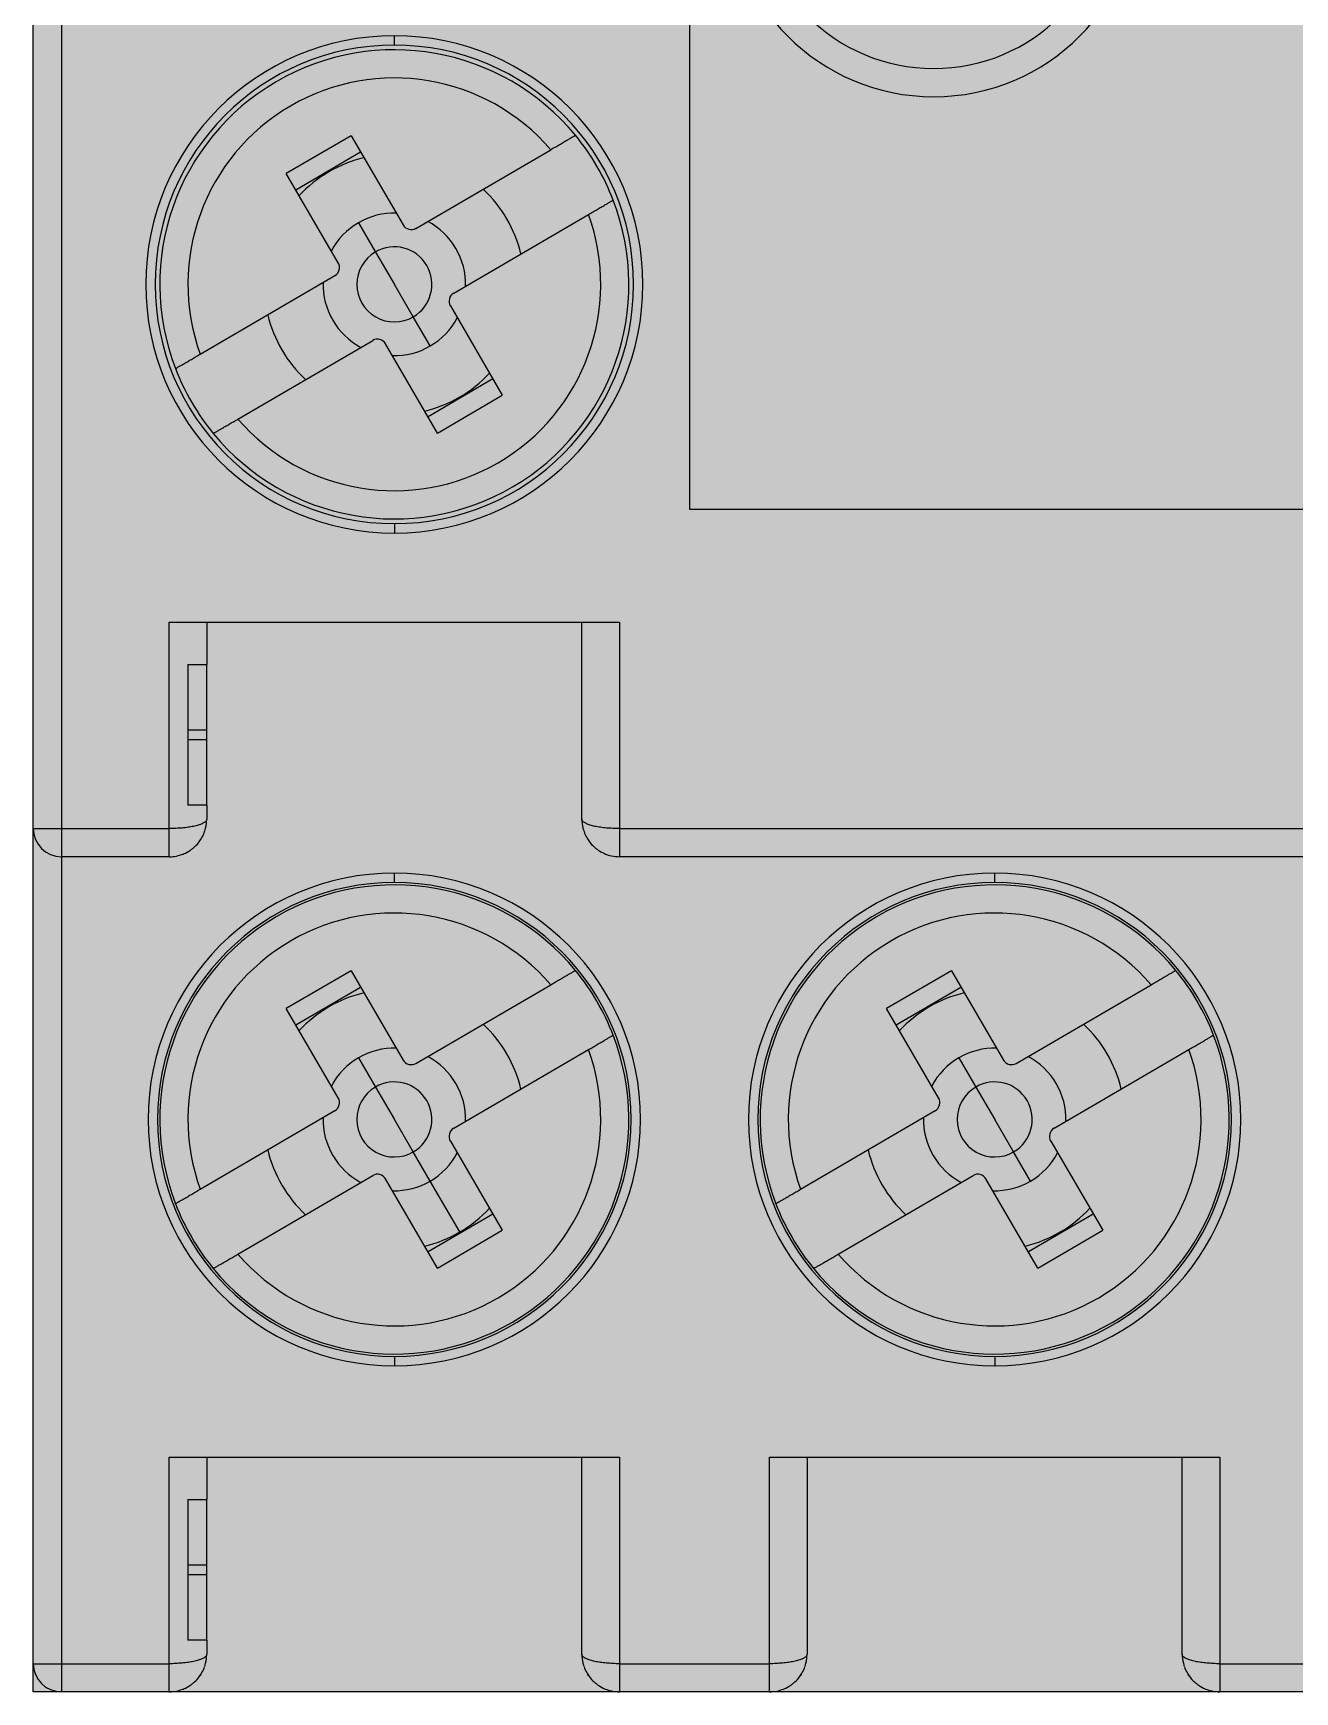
# Model space of a CAD drawing. Extents: x -20 to 2016, y -5898 to 916.
# Drawn here: x 982.65 to 996.1, y 38.16 to 55.84 of the extents above; entities that cross this region are included whole.
import ezdxf

# ---------------------------------------------------------------- set-up
doc = ezdxf.new("R2010")
doc.units = 0
doc.layers.add('MAIN-1', color=7, linetype='Continuous')
doc.layers.add('SYMS', color=7, linetype='Continuous')

msp = doc.modelspace()

# ---------------------------------------------------------------- hatches: boundary and pattern name
at = {"layer": 'SYMS', "true_color": 0x636466}
h = msp.add_hatch(color=251, dxfattribs=at)
h.dxf.hatch_style = 1
h.paths.add_polyline_path([(982.655, 38.159), (1009.555, 38.159), (1009.555, 117.159), (982.655, 117.159)])

# ---------------------------------------------------------------- linework, layer by layer
at = {"layer": 'MAIN-1'}
for p, q in [((982.955, 56.959), (982.955, 47.359)), ((989.655, 50.759), (989.655, 56.959)), ((986.505, 55.709), (986.505, 55.809)), ((986.044, 54.743), (985.353, 54.34)), ((986.044, 54.743), (986.598, 53.792)), ((988.208, 54.616), (988.22, 54.623)), ((988.22, 54.623), (988.232, 54.629)), ((988.232, 54.629), (988.243, 54.636)), ((988.243, 54.636), (988.254, 54.642)), ((988.254, 54.642), (988.265, 54.649)), ((988.265, 54.649), (988.276, 54.655)), ((988.276, 54.655), (988.287, 54.661)), ((988.287, 54.661), (988.297, 54.668)), ((988.297, 54.668), (988.307, 54.674)), ((988.307, 54.674), (988.317, 54.679)), ((988.317, 54.679), (988.327, 54.685)), ((988.327, 54.685), (988.337, 54.691)), ((988.337, 54.691), (988.346, 54.696)), ((988.346, 54.696), (988.354, 54.701)), ((988.354, 54.701), (988.363, 54.706)), ((988.363, 54.706), (988.371, 54.71)), ((988.371, 54.71), (988.378, 54.715)), ((988.378, 54.715), (988.385, 54.719)), ((988.385, 54.719), (988.392, 54.723)), ((988.392, 54.723), (988.398, 54.726)), ((988.398, 54.726), (988.404, 54.73)), ((988.404, 54.73), (988.409, 54.733)), ((988.409, 54.733), (988.414, 54.736)), ((988.414, 54.736), (988.418, 54.738)), ((988.418, 54.738), (988.422, 54.74)), ((988.422, 54.74), (988.425, 54.742)), ((988.425, 54.742), (988.428, 54.744)), ((988.428, 54.744), (988.431, 54.745)), ((988.431, 54.745), (988.432, 54.746)), ((988.432, 54.746), (988.434, 54.747)), ((988.434, 54.747), (988.434, 54.748)), ((988.434, 54.748), (988.435, 54.748)), ((985.454, 54.167), (986.145, 54.57)), ((986.735, 53.756), (988.172, 54.594)), ((988.172, 54.594), (988.184, 54.602)), ((988.184, 54.602), (988.196, 54.609)), ((988.196, 54.609), (988.208, 54.616)), ((985.907, 53.389), (985.353, 54.34)), ((988.587, 53.911), (988.599, 53.918)), ((988.599, 53.918), (988.611, 53.925)), ((988.611, 53.925), (988.623, 53.932)), ((988.623, 53.932), (988.635, 53.938)), ((988.635, 53.938), (988.646, 53.945)), ((988.646, 53.945), (988.657, 53.951)), ((988.657, 53.951), (988.668, 53.958)), ((988.668, 53.958), (988.679, 53.964)), ((988.679, 53.964), (988.69, 53.97)), ((988.69, 53.97), (988.7, 53.977)), ((988.7, 53.977), (988.71, 53.983)), ((988.71, 53.983), (988.72, 53.988)), ((988.72, 53.988), (988.73, 53.994)), ((988.73, 53.994), (988.74, 54)), ((988.74, 54), (988.749, 54.005)), ((988.749, 54.005), (988.757, 54.01)), ((988.757, 54.01), (988.766, 54.015)), ((988.766, 54.015), (988.774, 54.019)), ((988.774, 54.019), (988.781, 54.024)), ((988.781, 54.024), (988.788, 54.028)), ((988.788, 54.028), (988.795, 54.032)), ((988.795, 54.032), (988.801, 54.035)), ((988.801, 54.035), (988.807, 54.039)), ((988.807, 54.039), (988.812, 54.042)), ((988.812, 54.042), (988.817, 54.045)), ((988.817, 54.045), (988.821, 54.047)), ((988.821, 54.047), (988.825, 54.049)), ((988.825, 54.049), (988.828, 54.051)), ((988.828, 54.051), (988.831, 54.053)), ((988.831, 54.053), (988.834, 54.054)), ((988.834, 54.054), (988.835, 54.055)), ((988.835, 54.055), (988.837, 54.056)), ((988.837, 54.056), (988.838, 54.057)), ((988.838, 54.057), (988.838, 54.057)), ((986.122, 53.815), (986.303, 53.504)), ((987.138, 53.065), (988.575, 53.903)), ((988.575, 53.903), (988.587, 53.911)), ((986.303, 53.504), (986.505, 53.159)), ((984.434, 52.415), (985.871, 53.253)), ((986.706, 52.813), (986.505, 53.159)), ((987.102, 52.929), (987.656, 51.978)), ((986.887, 52.503), (986.706, 52.813)), ((984.837, 51.723), (986.274, 52.562)), ((986.965, 51.575), (986.411, 52.526)), ((984.279, 52.324), (984.289, 52.33)), ((984.289, 52.33), (984.299, 52.335)), ((984.299, 52.335), (984.309, 52.341)), ((984.309, 52.341), (984.319, 52.348)), ((984.319, 52.348), (984.33, 52.354)), ((984.33, 52.354), (984.341, 52.36)), ((984.341, 52.36), (984.352, 52.366)), ((984.352, 52.366), (984.363, 52.373)), ((984.363, 52.373), (984.375, 52.38)), ((984.375, 52.38), (984.386, 52.386)), ((984.386, 52.386), (984.398, 52.393)), ((984.398, 52.393), (984.41, 52.4)), ((984.41, 52.4), (984.422, 52.407)), ((984.422, 52.407), (984.434, 52.415)), ((984.171, 52.261), (984.172, 52.261)), ((984.172, 52.262), (984.174, 52.263)), ((984.172, 52.261), (984.172, 52.262)), ((984.174, 52.263), (984.176, 52.264)), ((984.176, 52.264), (984.178, 52.265)), ((984.178, 52.265), (984.181, 52.267)), ((984.181, 52.267), (984.184, 52.269)), ((984.184, 52.269), (984.188, 52.271)), ((984.188, 52.271), (984.192, 52.273)), ((984.192, 52.273), (984.197, 52.276)), ((984.197, 52.276), (984.202, 52.279)), ((984.202, 52.279), (984.208, 52.283)), ((984.208, 52.283), (984.214, 52.286)), ((984.214, 52.286), (984.221, 52.29)), ((984.221, 52.29), (984.228, 52.294)), ((984.228, 52.294), (984.236, 52.299)), ((984.236, 52.299), (984.243, 52.303)), ((984.243, 52.303), (984.252, 52.308)), ((984.252, 52.308), (984.261, 52.313)), ((984.261, 52.313), (984.27, 52.318)), ((984.27, 52.318), (984.279, 52.324)), ((987.555, 52.151), (986.864, 51.748)), ((986.965, 51.575), (987.656, 51.978)), ((984.655, 51.617), (984.664, 51.622)), ((984.664, 51.622), (984.673, 51.627)), ((984.673, 51.627), (984.682, 51.633)), ((984.682, 51.633), (984.692, 51.639)), ((984.692, 51.639), (984.702, 51.644)), ((984.702, 51.644), (984.712, 51.65)), ((984.712, 51.65), (984.723, 51.656)), ((984.723, 51.656), (984.733, 51.663)), ((984.733, 51.663), (984.744, 51.669)), ((984.744, 51.669), (984.755, 51.675)), ((984.755, 51.675), (984.766, 51.682)), ((984.766, 51.682), (984.778, 51.689)), ((984.778, 51.689), (984.789, 51.695)), ((984.789, 51.695), (984.801, 51.702)), ((984.801, 51.702), (984.813, 51.709)), ((984.813, 51.709), (984.825, 51.716)), ((984.825, 51.716), (984.837, 51.723)), ((984.574, 51.57), (984.575, 51.57)), ((984.575, 51.57), (984.576, 51.571)), ((984.576, 51.571), (984.577, 51.571)), ((984.577, 51.571), (984.579, 51.573)), ((984.579, 51.573), (984.581, 51.574)), ((984.581, 51.574), (984.584, 51.576)), ((984.584, 51.576), (984.587, 51.577)), ((984.587, 51.577), (984.591, 51.58)), ((984.591, 51.58), (984.595, 51.582)), ((984.595, 51.582), (984.6, 51.585)), ((984.6, 51.585), (984.605, 51.588)), ((984.605, 51.588), (984.611, 51.591)), ((984.611, 51.591), (984.617, 51.595)), ((984.617, 51.595), (984.624, 51.599)), ((984.624, 51.599), (984.631, 51.603)), ((984.631, 51.603), (984.639, 51.607)), ((984.639, 51.607), (984.647, 51.612)), ((984.647, 51.612), (984.655, 51.617)), ((1002.555, 50.759), (989.655, 50.759)), ((986.505, 50.609), (986.505, 50.509)), ((984.105, 47.359), (984.105, 49.559)), ((984.105, 49.559), (988.905, 49.559)), ((984.505, 49.559), (984.505, 49.109)), ((988.505, 47.459), (988.505, 49.559)), ((988.905, 49.559), (988.905, 47.359)), ((984.305, 49.109), (984.305, 47.609)), ((984.305, 49.109), (984.505, 49.109)), ((984.505, 48.409), (984.505, 49.109)), ((984.505, 48.409), (984.305, 48.409)), ((984.305, 48.309), (984.505, 48.309)), ((984.505, 48.309), (984.505, 48.409)), ((984.505, 47.609), (984.505, 48.309)), ((984.505, 47.609), (984.305, 47.609)), ((984.505, 47.609), (984.505, 47.459)), ((984.322, 47.375), (984.307, 47.373)), ((984.337, 47.378), (984.322, 47.375)), ((984.351, 47.38), (984.337, 47.378)), ((984.365, 47.383), (984.351, 47.38)), ((984.379, 47.386), (984.365, 47.383)), ((984.391, 47.389), (984.379, 47.386)), ((984.404, 47.392), (984.391, 47.389)), ((984.415, 47.396), (984.404, 47.392)), ((984.426, 47.399), (984.415, 47.396)), ((984.437, 47.403), (984.426, 47.399)), ((984.446, 47.407), (984.437, 47.403)), ((984.455, 47.411), (984.446, 47.407)), ((984.464, 47.415), (984.455, 47.411)), ((984.471, 47.419), (984.464, 47.415)), ((984.478, 47.423), (984.471, 47.419)), ((984.484, 47.427), (984.478, 47.423)), ((984.49, 47.432), (984.484, 47.427)), ((984.494, 47.436), (984.49, 47.432)), ((984.493, 47.364), (984.498, 47.388)), ((984.498, 47.44), (984.494, 47.436)), ((984.501, 47.445), (984.498, 47.44)), ((984.498, 47.388), (984.502, 47.413)), ((984.503, 47.449), (984.501, 47.445)), ((984.502, 47.413), (984.504, 47.438)), ((984.504, 47.454), (984.503, 47.449)), ((984.505, 47.459), (984.504, 47.454)), ((984.504, 47.438), (984.505, 47.459)), ((988.505, 47.454), (988.505, 47.459)), ((988.505, 47.459), (988.505, 47.438)), ((988.506, 47.449), (988.505, 47.454)), ((988.505, 47.438), (988.507, 47.413)), ((988.508, 47.445), (988.506, 47.449)), ((988.507, 47.413), (988.511, 47.388)), ((988.511, 47.44), (988.508, 47.445)), ((988.515, 47.436), (988.511, 47.44)), ((988.511, 47.388), (988.516, 47.364)), ((988.519, 47.432), (988.515, 47.436)), ((988.525, 47.427), (988.519, 47.432)), ((988.531, 47.423), (988.525, 47.427)), ((988.538, 47.419), (988.531, 47.423)), ((988.545, 47.415), (988.538, 47.419)), ((988.554, 47.411), (988.545, 47.415)), ((988.563, 47.407), (988.554, 47.411)), ((988.572, 47.403), (988.563, 47.407)), ((988.583, 47.399), (988.572, 47.403)), ((988.594, 47.396), (988.583, 47.399)), ((988.606, 47.392), (988.594, 47.396)), ((988.618, 47.389), (988.606, 47.392)), ((988.631, 47.386), (988.618, 47.389)), ((988.644, 47.383), (988.631, 47.386)), ((988.658, 47.38), (988.644, 47.383)), ((988.672, 47.378), (988.658, 47.38)), ((988.687, 47.375), (988.672, 47.378)), ((988.702, 47.373), (988.687, 47.375)), ((982.655, 47.359), (982.955, 47.359)), ((982.955, 47.359), (984.105, 47.359)), ((982.955, 47.359), (982.955, 47.059)), ((984.105, 47.059), (984.105, 47.359)), ((984.122, 47.359), (984.105, 47.359)), ((984.14, 47.359), (984.122, 47.359)), ((984.157, 47.36), (984.14, 47.359)), ((984.175, 47.361), (984.157, 47.36)), ((984.192, 47.362), (984.175, 47.361)), ((984.209, 47.363), (984.192, 47.362)), ((984.226, 47.364), (984.209, 47.363)), ((984.243, 47.365), (984.226, 47.364)), ((984.259, 47.367), (984.243, 47.365)), ((984.276, 47.368), (984.259, 47.367)), ((984.292, 47.37), (984.276, 47.368)), ((984.307, 47.373), (984.292, 47.37)), ((984.402, 47.191), (984.416, 47.208)), ((984.416, 47.208), (984.431, 47.228)), ((984.431, 47.228), (984.441, 47.243)), ((984.435, 47.234), (984.445, 47.249)), ((984.441, 47.243), (984.435, 47.234)), ((984.445, 47.249), (984.454, 47.264)), ((984.454, 47.264), (984.462, 47.279)), ((984.462, 47.279), (984.469, 47.295)), ((984.469, 47.295), (984.476, 47.311)), ((984.476, 47.311), (984.482, 47.327)), ((984.484, 47.333), (984.488, 47.344)), ((984.488, 47.344), (984.493, 47.364)), ((988.516, 47.364), (988.521, 47.344)), ((988.521, 47.344), (988.525, 47.333)), ((988.527, 47.327), (988.533, 47.311)), ((988.533, 47.311), (988.54, 47.295)), ((988.54, 47.295), (988.547, 47.279)), ((988.547, 47.279), (988.556, 47.264)), ((988.556, 47.264), (988.564, 47.249)), ((988.564, 47.249), (988.574, 47.234)), ((988.574, 47.234), (988.568, 47.243)), ((988.568, 47.243), (988.578, 47.228)), ((988.578, 47.228), (988.594, 47.208)), ((988.594, 47.208), (988.607, 47.191)), ((988.718, 47.37), (988.702, 47.373)), ((988.734, 47.368), (988.718, 47.37)), ((988.75, 47.367), (988.734, 47.368)), ((988.766, 47.365), (988.75, 47.367)), ((988.783, 47.364), (988.766, 47.365)), ((988.8, 47.363), (988.783, 47.364)), ((988.817, 47.362), (988.8, 47.363)), ((988.834, 47.361), (988.817, 47.362)), ((988.852, 47.36), (988.834, 47.361)), ((988.869, 47.359), (988.852, 47.36)), ((988.887, 47.359), (988.869, 47.359)), ((988.905, 47.359), (988.887, 47.359)), ((988.905, 47.359), (1003.305, 47.359)), ((988.905, 47.359), (988.905, 47.059)), ((982.955, 47.059), (982.955, 38.459)), ((984.105, 47.059), (982.955, 47.059)), ((984.105, 47.059), (984.124, 47.059)), ((984.124, 47.059), (984.143, 47.061)), ((984.143, 47.061), (984.162, 47.063)), ((984.162, 47.063), (984.181, 47.066)), ((984.181, 47.066), (984.2, 47.071)), ((984.2, 47.071), (984.219, 47.076)), ((984.219, 47.076), (984.237, 47.082)), ((984.237, 47.082), (984.255, 47.088)), ((984.255, 47.088), (984.266, 47.093)), ((984.266, 47.093), (984.278, 47.098)), ((984.278, 47.098), (984.296, 47.108)), ((984.296, 47.108), (984.315, 47.119)), ((984.315, 47.119), (984.324, 47.125)), ((984.324, 47.125), (984.331, 47.129)), ((984.331, 47.129), (984.339, 47.135)), ((984.339, 47.135), (984.346, 47.14)), ((984.346, 47.14), (984.354, 47.146)), ((984.354, 47.146), (984.361, 47.152)), ((984.361, 47.152), (984.368, 47.158)), ((984.368, 47.158), (984.375, 47.164)), ((984.375, 47.164), (984.389, 47.177)), ((984.389, 47.177), (984.402, 47.191)), ((988.607, 47.191), (988.62, 47.177)), ((988.62, 47.177), (988.634, 47.164)), ((988.634, 47.164), (988.641, 47.158)), ((988.641, 47.158), (988.648, 47.152)), ((988.648, 47.152), (988.656, 47.146)), ((988.656, 47.146), (988.663, 47.14)), ((988.663, 47.14), (988.67, 47.135)), ((988.67, 47.135), (988.678, 47.129)), ((988.678, 47.129), (988.685, 47.125)), ((988.685, 47.125), (988.694, 47.119)), ((988.694, 47.119), (988.713, 47.108)), ((988.713, 47.108), (988.731, 47.099)), ((988.731, 47.099), (988.744, 47.092)), ((988.744, 47.092), (988.757, 47.087)), ((988.757, 47.087), (988.777, 47.08)), ((988.777, 47.08), (988.798, 47.073)), ((988.798, 47.073), (988.819, 47.068)), ((988.819, 47.068), (988.84, 47.064)), ((988.84, 47.064), (988.861, 47.061)), ((988.861, 47.061), (988.883, 47.06)), ((988.883, 47.06), (988.905, 47.059)), ((1003.305, 47.059), (988.905, 47.059)), ((986.505, 46.784), (986.505, 46.884)), ((992.905, 46.784), (992.905, 46.884)), ((986.044, 45.843), (985.353, 45.44)), ((986.044, 45.843), (986.598, 44.892)), ((988.318, 45.78), (988.327, 45.785)), ((988.327, 45.785), (988.337, 45.791)), ((988.337, 45.791), (988.346, 45.796)), ((988.346, 45.796), (988.354, 45.801)), ((988.354, 45.801), (988.363, 45.806)), ((988.363, 45.806), (988.371, 45.81)), ((988.371, 45.81), (988.378, 45.815)), ((988.378, 45.815), (988.385, 45.819)), ((988.385, 45.819), (988.392, 45.823)), ((988.392, 45.823), (988.398, 45.826)), ((988.398, 45.826), (988.404, 45.83)), ((988.404, 45.83), (988.409, 45.833)), ((988.409, 45.833), (988.414, 45.836)), ((988.414, 45.836), (988.418, 45.838)), ((988.418, 45.838), (988.422, 45.84)), ((988.422, 45.84), (988.425, 45.842)), ((988.425, 45.842), (988.428, 45.844)), ((988.428, 45.844), (988.431, 45.845)), ((988.431, 45.845), (988.432, 45.846)), ((988.432, 45.846), (988.434, 45.847)), ((988.434, 45.847), (988.434, 45.848)), ((988.434, 45.848), (988.435, 45.848)), ((992.444, 45.843), (991.753, 45.44)), ((992.444, 45.843), (992.998, 44.892)), ((994.717, 45.779), (994.727, 45.785)), ((994.727, 45.785), (994.737, 45.791)), ((994.737, 45.791), (994.746, 45.796)), ((994.746, 45.796), (994.754, 45.801)), ((994.754, 45.801), (994.763, 45.806)), ((994.763, 45.806), (994.771, 45.81)), ((994.771, 45.81), (994.778, 45.815)), ((994.778, 45.815), (994.785, 45.819)), ((994.785, 45.819), (994.792, 45.823)), ((994.792, 45.823), (994.798, 45.826)), ((994.798, 45.826), (994.804, 45.83)), ((994.804, 45.83), (994.809, 45.833)), ((994.809, 45.833), (994.814, 45.836)), ((994.814, 45.836), (994.818, 45.838)), ((994.818, 45.838), (994.822, 45.84)), ((994.822, 45.84), (994.825, 45.842)), ((994.825, 45.842), (994.828, 45.844)), ((994.828, 45.844), (994.831, 45.845)), ((994.831, 45.845), (994.832, 45.846)), ((994.832, 45.846), (994.834, 45.847)), ((994.834, 45.847), (994.834, 45.848)), ((994.834, 45.848), (994.835, 45.848)), ((985.454, 45.267), (986.145, 45.67)), ((986.735, 44.856), (988.172, 45.694)), ((988.172, 45.694), (988.184, 45.701)), ((988.184, 45.701), (988.196, 45.708)), ((988.196, 45.708), (988.207, 45.715)), ((988.207, 45.715), (988.219, 45.722)), ((988.219, 45.722), (988.231, 45.729)), ((988.231, 45.729), (988.242, 45.736)), ((988.242, 45.736), (988.254, 45.742)), ((988.254, 45.742), (988.265, 45.749)), ((988.265, 45.749), (988.276, 45.755)), ((988.276, 45.755), (988.287, 45.762)), ((988.287, 45.762), (988.297, 45.768)), ((988.297, 45.768), (988.308, 45.774)), ((988.308, 45.774), (988.318, 45.78)), ((991.854, 45.267), (992.545, 45.67)), ((993.135, 44.856), (994.572, 45.694)), ((994.572, 45.694), (994.584, 45.702)), ((994.584, 45.702), (994.596, 45.709)), ((994.596, 45.709), (994.608, 45.716)), ((994.608, 45.716), (994.62, 45.723)), ((994.62, 45.723), (994.632, 45.729)), ((994.632, 45.729), (994.643, 45.736)), ((994.643, 45.736), (994.654, 45.742)), ((994.654, 45.742), (994.665, 45.749)), ((994.665, 45.749), (994.676, 45.755)), ((994.676, 45.755), (994.687, 45.761)), ((994.687, 45.761), (994.697, 45.768)), ((994.697, 45.768), (994.707, 45.774)), ((994.707, 45.774), (994.717, 45.779)), ((985.907, 44.489), (985.353, 45.44)), ((992.307, 44.489), (991.753, 45.44)), ((988.7, 45.077), (988.711, 45.083)), ((988.711, 45.083), (988.721, 45.088)), ((988.721, 45.088), (988.73, 45.094)), ((988.73, 45.094), (988.74, 45.1)), ((988.74, 45.1), (988.749, 45.105)), ((988.749, 45.105), (988.757, 45.11)), ((988.757, 45.11), (988.766, 45.115)), ((988.766, 45.115), (988.774, 45.119)), ((988.774, 45.119), (988.781, 45.124)), ((988.781, 45.124), (988.788, 45.128)), ((988.788, 45.128), (988.795, 45.132)), ((988.795, 45.132), (988.801, 45.135)), ((988.801, 45.135), (988.807, 45.139)), ((988.807, 45.139), (988.812, 45.142)), ((988.812, 45.142), (988.817, 45.145)), ((988.817, 45.145), (988.821, 45.147)), ((988.821, 45.147), (988.825, 45.149)), ((988.825, 45.149), (988.828, 45.151)), ((988.828, 45.151), (988.831, 45.153)), ((988.831, 45.153), (988.834, 45.154)), ((988.834, 45.154), (988.835, 45.155)), ((988.835, 45.155), (988.837, 45.156)), ((988.837, 45.156), (988.838, 45.157)), ((988.838, 45.157), (988.838, 45.157)), ((995.1, 45.077), (995.11, 45.082)), ((995.11, 45.082), (995.12, 45.088)), ((995.12, 45.088), (995.13, 45.094)), ((995.13, 45.094), (995.14, 45.1)), ((995.14, 45.1), (995.149, 45.105)), ((995.149, 45.105), (995.157, 45.11)), ((995.157, 45.11), (995.166, 45.115)), ((995.166, 45.115), (995.174, 45.119)), ((995.174, 45.119), (995.181, 45.124)), ((995.181, 45.124), (995.188, 45.128)), ((995.188, 45.128), (995.195, 45.132)), ((995.195, 45.132), (995.201, 45.135)), ((995.201, 45.135), (995.207, 45.139)), ((995.207, 45.139), (995.212, 45.142)), ((995.212, 45.142), (995.217, 45.145)), ((995.217, 45.145), (995.221, 45.147)), ((995.221, 45.147), (995.225, 45.149)), ((995.225, 45.149), (995.228, 45.151)), ((995.228, 45.151), (995.231, 45.153)), ((995.231, 45.153), (995.234, 45.154)), ((995.234, 45.154), (995.235, 45.155)), ((995.235, 45.155), (995.237, 45.156)), ((995.237, 45.156), (995.238, 45.157)), ((995.238, 45.157), (995.238, 45.157)), ((986.122, 44.915), (986.303, 44.604)), ((987.138, 44.165), (988.575, 45.003)), ((988.575, 45.003), (988.587, 45.01)), ((988.587, 45.01), (988.599, 45.017)), ((988.599, 45.017), (988.611, 45.024)), ((988.611, 45.024), (988.622, 45.031)), ((988.622, 45.031), (988.634, 45.038)), ((988.634, 45.038), (988.645, 45.045)), ((988.645, 45.045), (988.657, 45.051)), ((988.657, 45.051), (988.668, 45.058)), ((988.668, 45.058), (988.679, 45.064)), ((988.679, 45.064), (988.69, 45.071)), ((988.69, 45.071), (988.7, 45.077)), ((992.522, 44.915), (992.703, 44.604)), ((993.538, 44.165), (994.975, 45.003)), ((994.975, 45.003), (994.987, 45.011)), ((994.987, 45.011), (994.999, 45.018)), ((994.999, 45.018), (995.011, 45.025)), ((995.011, 45.025), (995.023, 45.032)), ((995.023, 45.032), (995.035, 45.038)), ((995.035, 45.038), (995.046, 45.045)), ((995.046, 45.045), (995.057, 45.051)), ((995.057, 45.051), (995.068, 45.058)), ((995.068, 45.058), (995.079, 45.064)), ((995.079, 45.064), (995.09, 45.07)), ((995.09, 45.07), (995.1, 45.077)), ((986.303, 44.604), (986.505, 44.259)), ((992.703, 44.604), (992.905, 44.259)), ((984.434, 43.515), (985.871, 44.353)), ((986.706, 43.913), (986.505, 44.259)), ((990.834, 43.515), (992.271, 44.353)), ((993.106, 43.913), (992.905, 44.259)), ((987.102, 44.029), (987.656, 43.078)), ((993.502, 44.029), (994.056, 43.078)), ((986.887, 43.603), (986.706, 43.913)), ((993.287, 43.603), (993.106, 43.913)), ((984.375, 43.48), (984.387, 43.487)), ((984.387, 43.487), (984.399, 43.494)), ((984.399, 43.494), (984.411, 43.501)), ((984.411, 43.501), (984.422, 43.508)), ((984.422, 43.508), (984.434, 43.515)), ((984.837, 42.823), (986.274, 43.662)), ((986.965, 42.675), (986.411, 43.626)), ((987.204, 43.06), (986.887, 43.603)), ((990.775, 43.48), (990.786, 43.486)), ((990.786, 43.486), (990.798, 43.493)), ((990.798, 43.493), (990.81, 43.5)), ((990.81, 43.5), (990.822, 43.507)), ((990.822, 43.507), (990.834, 43.515)), ((991.237, 42.823), (992.674, 43.662)), ((993.365, 42.675), (992.811, 43.626)), ((984.171, 43.361), (984.172, 43.361)), ((984.172, 43.362), (984.174, 43.363)), ((984.172, 43.361), (984.172, 43.362)), ((984.174, 43.363), (984.176, 43.364)), ((984.176, 43.364), (984.178, 43.365)), ((984.178, 43.365), (984.181, 43.367)), ((984.181, 43.367), (984.184, 43.369)), ((984.184, 43.369), (984.188, 43.371)), ((984.188, 43.371), (984.192, 43.373)), ((984.192, 43.373), (984.197, 43.376)), ((984.197, 43.376), (984.202, 43.379)), ((984.202, 43.379), (984.208, 43.383)), ((984.208, 43.383), (984.214, 43.386)), ((984.214, 43.386), (984.221, 43.39)), ((984.221, 43.39), (984.228, 43.394)), ((984.228, 43.394), (984.236, 43.399)), ((984.236, 43.399), (984.243, 43.403)), ((984.243, 43.403), (984.252, 43.408)), ((984.252, 43.408), (984.26, 43.413)), ((984.26, 43.413), (984.269, 43.418)), ((984.269, 43.418), (984.279, 43.424)), ((984.279, 43.424), (984.289, 43.429)), ((984.289, 43.429), (984.299, 43.435)), ((984.299, 43.435), (984.309, 43.441)), ((984.309, 43.441), (984.319, 43.447)), ((984.319, 43.447), (984.33, 43.454)), ((984.33, 43.454), (984.341, 43.46)), ((984.341, 43.46), (984.352, 43.467)), ((984.352, 43.467), (984.364, 43.473)), ((984.364, 43.473), (984.375, 43.48)), ((990.571, 43.361), (990.572, 43.361)), ((990.572, 43.362), (990.574, 43.363)), ((990.572, 43.361), (990.572, 43.362)), ((990.574, 43.363), (990.576, 43.364)), ((990.576, 43.364), (990.578, 43.365)), ((990.578, 43.365), (990.581, 43.367)), ((990.581, 43.367), (990.584, 43.369)), ((990.584, 43.369), (990.588, 43.371)), ((990.588, 43.371), (990.592, 43.373)), ((990.592, 43.373), (990.597, 43.376)), ((990.597, 43.376), (990.602, 43.379)), ((990.602, 43.379), (990.608, 43.383)), ((990.608, 43.383), (990.614, 43.386)), ((990.614, 43.386), (990.621, 43.39)), ((990.621, 43.39), (990.628, 43.394)), ((990.628, 43.394), (990.636, 43.399)), ((990.636, 43.399), (990.643, 43.403)), ((990.643, 43.403), (990.652, 43.408)), ((990.652, 43.408), (990.661, 43.413)), ((990.661, 43.413), (990.67, 43.418)), ((990.67, 43.418), (990.679, 43.424)), ((990.679, 43.424), (990.689, 43.43)), ((990.689, 43.43), (990.699, 43.435)), ((990.699, 43.435), (990.709, 43.441)), ((990.709, 43.441), (990.719, 43.448)), ((990.719, 43.448), (990.73, 43.454)), ((990.73, 43.454), (990.741, 43.46)), ((990.741, 43.46), (990.752, 43.466)), ((990.752, 43.466), (990.763, 43.473)), ((990.763, 43.473), (990.775, 43.48)), ((987.555, 43.251), (986.864, 42.848)), ((993.955, 43.251), (993.264, 42.848)), ((986.965, 42.675), (987.656, 43.078)), ((993.365, 42.675), (994.056, 43.078)), ((984.755, 42.776), (984.767, 42.782)), ((984.767, 42.782), (984.778, 42.789)), ((984.778, 42.789), (984.79, 42.796)), ((984.79, 42.796), (984.802, 42.803)), ((984.802, 42.803), (984.814, 42.81)), ((984.814, 42.81), (984.825, 42.817)), ((984.825, 42.817), (984.837, 42.823)), ((991.155, 42.775), (991.166, 42.782)), ((991.166, 42.782), (991.178, 42.789)), ((991.178, 42.789), (991.189, 42.795)), ((991.189, 42.795), (991.201, 42.802)), ((991.201, 42.802), (991.213, 42.809)), ((991.213, 42.809), (991.225, 42.816)), ((991.225, 42.816), (991.237, 42.823)), ((984.574, 42.67), (984.575, 42.67)), ((984.575, 42.67), (984.575, 42.671)), ((984.575, 42.671), (984.577, 42.671)), ((984.577, 42.671), (984.579, 42.673)), ((984.579, 42.673), (984.581, 42.674)), ((984.581, 42.674), (984.584, 42.676)), ((984.584, 42.676), (984.587, 42.677)), ((984.587, 42.677), (984.591, 42.68)), ((984.591, 42.68), (984.595, 42.682)), ((984.595, 42.682), (984.6, 42.685)), ((984.6, 42.685), (984.605, 42.688)), ((984.605, 42.688), (984.611, 42.692)), ((984.611, 42.692), (984.617, 42.695)), ((984.617, 42.695), (984.624, 42.699)), ((984.624, 42.699), (984.631, 42.703)), ((984.631, 42.703), (984.639, 42.708)), ((984.639, 42.708), (984.647, 42.712)), ((984.647, 42.712), (984.655, 42.717)), ((984.655, 42.717), (984.663, 42.722)), ((984.663, 42.722), (984.673, 42.727)), ((984.673, 42.727), (984.682, 42.733)), ((984.682, 42.733), (984.692, 42.738)), ((984.692, 42.738), (984.702, 42.744)), ((984.702, 42.744), (984.712, 42.75)), ((984.712, 42.75), (984.722, 42.756)), ((984.722, 42.756), (984.733, 42.763)), ((984.733, 42.763), (984.744, 42.769)), ((984.744, 42.769), (984.755, 42.776)), ((990.974, 42.67), (990.975, 42.67)), ((990.975, 42.67), (990.976, 42.671)), ((990.976, 42.671), (990.977, 42.671)), ((990.977, 42.671), (990.979, 42.673)), ((990.979, 42.673), (990.981, 42.674)), ((990.981, 42.674), (990.984, 42.676)), ((990.984, 42.676), (990.987, 42.677)), ((990.987, 42.677), (990.991, 42.68)), ((990.991, 42.68), (990.995, 42.682)), ((990.995, 42.682), (991, 42.685)), ((991, 42.685), (991.005, 42.688)), ((991.005, 42.688), (991.011, 42.691)), ((991.011, 42.691), (991.017, 42.695)), ((991.017, 42.695), (991.024, 42.699)), ((991.024, 42.699), (991.031, 42.703)), ((991.031, 42.703), (991.039, 42.707)), ((991.039, 42.707), (991.047, 42.712)), ((991.047, 42.712), (991.055, 42.717)), ((991.055, 42.717), (991.064, 42.722)), ((991.064, 42.722), (991.073, 42.727)), ((991.073, 42.727), (991.082, 42.733)), ((991.082, 42.733), (991.092, 42.739)), ((991.092, 42.739), (991.102, 42.744)), ((991.102, 42.744), (991.112, 42.75)), ((991.112, 42.75), (991.123, 42.756)), ((991.123, 42.756), (991.133, 42.763)), ((991.133, 42.763), (991.144, 42.769)), ((991.144, 42.769), (991.155, 42.775)), ((986.505, 41.734), (986.505, 41.634)), ((992.905, 41.734), (992.905, 41.634)), ((984.105, 38.459), (984.105, 40.659)), ((984.105, 40.659), (988.905, 40.659)), ((984.505, 40.659), (984.505, 40.209)), ((988.505, 38.559), (988.505, 40.659)), ((988.905, 40.659), (988.905, 38.459)), ((990.505, 38.459), (990.505, 40.659)), ((990.505, 40.659), (995.305, 40.659)), ((990.905, 40.659), (990.905, 38.559)), ((994.905, 38.559), (994.905, 40.659)), ((995.305, 40.659), (995.305, 38.459)), ((984.305, 40.209), (984.305, 38.709)), ((984.305, 40.209), (984.505, 40.209)), ((984.505, 39.509), (984.505, 40.209)), ((984.505, 39.509), (984.305, 39.509)), ((984.505, 39.409), (984.505, 39.509)), ((984.305, 39.409), (984.505, 39.409)), ((984.505, 38.709), (984.505, 39.409)), ((984.505, 38.709), (984.305, 38.709)), ((984.498, 38.54), (984.494, 38.536)), ((984.501, 38.545), (984.498, 38.54)), ((984.503, 38.549), (984.501, 38.545)), ((984.502, 38.513), (984.504, 38.538)), ((984.504, 38.554), (984.503, 38.549)), ((984.505, 38.559), (984.504, 38.554)), ((984.504, 38.538), (984.505, 38.559)), ((984.505, 38.709), (984.505, 38.559)), ((988.505, 38.554), (988.505, 38.559)), ((988.505, 38.559), (988.505, 38.538)), ((988.506, 38.549), (988.505, 38.554)), ((988.505, 38.538), (988.507, 38.513)), ((988.508, 38.545), (988.506, 38.549)), ((988.511, 38.54), (988.508, 38.545)), ((988.515, 38.536), (988.511, 38.54)), ((990.898, 38.54), (990.894, 38.536)), ((990.901, 38.545), (990.898, 38.54)), ((990.903, 38.549), (990.901, 38.545)), ((990.902, 38.513), (990.904, 38.538)), ((990.904, 38.554), (990.903, 38.549)), ((990.905, 38.559), (990.904, 38.554)), ((990.904, 38.538), (990.905, 38.559)), ((994.905, 38.554), (994.905, 38.559)), ((994.905, 38.559), (994.905, 38.538)), ((994.906, 38.549), (994.905, 38.554)), ((994.905, 38.538), (994.907, 38.513)), ((994.908, 38.545), (994.906, 38.549)), ((994.911, 38.54), (994.908, 38.545)), ((994.915, 38.536), (994.911, 38.54)), ((982.655, 38.459), (982.955, 38.459)), ((982.955, 38.459), (984.105, 38.459)), ((982.955, 38.459), (982.955, 38.159)), ((984.105, 38.159), (984.105, 38.459)), ((984.122, 38.459), (984.105, 38.459)), ((984.14, 38.459), (984.122, 38.459)), ((984.157, 38.46), (984.14, 38.459)), ((984.175, 38.461), (984.157, 38.46)), ((984.192, 38.462), (984.175, 38.461)), ((984.209, 38.463), (984.192, 38.462)), ((984.226, 38.464), (984.209, 38.463)), ((984.243, 38.465), (984.226, 38.464)), ((984.259, 38.467), (984.243, 38.465)), ((984.276, 38.468), (984.259, 38.467)), ((984.292, 38.47), (984.276, 38.468)), ((984.307, 38.473), (984.292, 38.47)), ((984.322, 38.475), (984.307, 38.473)), ((984.337, 38.478), (984.322, 38.475)), ((984.351, 38.48), (984.337, 38.478)), ((984.365, 38.483), (984.351, 38.48)), ((984.379, 38.486), (984.365, 38.483)), ((984.391, 38.489), (984.379, 38.486)), ((984.404, 38.492), (984.391, 38.489)), ((984.415, 38.496), (984.404, 38.492)), ((984.426, 38.499), (984.415, 38.496)), ((984.437, 38.503), (984.426, 38.499)), ((984.446, 38.507), (984.437, 38.503)), ((984.445, 38.349), (984.454, 38.364)), ((984.455, 38.511), (984.446, 38.507)), ((984.454, 38.364), (984.462, 38.379)), ((984.464, 38.515), (984.455, 38.511)), ((984.462, 38.379), (984.469, 38.395)), ((984.471, 38.519), (984.464, 38.515)), ((984.469, 38.395), (984.476, 38.411)), ((984.478, 38.523), (984.471, 38.519)), ((984.476, 38.411), (984.482, 38.427)), ((984.484, 38.527), (984.478, 38.523)), ((984.49, 38.532), (984.484, 38.527)), ((984.484, 38.433), (984.488, 38.444)), ((984.488, 38.444), (984.493, 38.464)), ((984.494, 38.536), (984.49, 38.532)), ((984.493, 38.464), (984.498, 38.488)), ((984.498, 38.488), (984.502, 38.513)), ((988.507, 38.513), (988.511, 38.488)), ((988.511, 38.488), (988.516, 38.464)), ((988.519, 38.532), (988.515, 38.536)), ((988.516, 38.464), (988.521, 38.444)), ((988.525, 38.527), (988.519, 38.532)), ((988.521, 38.444), (988.525, 38.433)), ((988.531, 38.523), (988.525, 38.527)), ((988.527, 38.427), (988.533, 38.411)), ((988.538, 38.519), (988.531, 38.523)), ((988.533, 38.411), (988.54, 38.395)), ((988.545, 38.515), (988.538, 38.519)), ((988.54, 38.395), (988.547, 38.379)), ((988.554, 38.511), (988.545, 38.515)), ((988.547, 38.379), (988.556, 38.364)), ((988.563, 38.507), (988.554, 38.511)), ((988.556, 38.364), (988.564, 38.349)), ((988.572, 38.503), (988.563, 38.507)), ((988.583, 38.499), (988.572, 38.503)), ((988.594, 38.496), (988.583, 38.499)), ((988.606, 38.492), (988.594, 38.496)), ((988.618, 38.489), (988.606, 38.492)), ((988.631, 38.486), (988.618, 38.489)), ((988.644, 38.483), (988.631, 38.486)), ((988.658, 38.48), (988.644, 38.483)), ((988.672, 38.478), (988.658, 38.48)), ((988.687, 38.475), (988.672, 38.478)), ((988.702, 38.473), (988.687, 38.475)), ((988.718, 38.47), (988.702, 38.473)), ((988.734, 38.468), (988.718, 38.47)), ((988.75, 38.467), (988.734, 38.468)), ((988.766, 38.465), (988.75, 38.467)), ((988.783, 38.464), (988.766, 38.465)), ((988.8, 38.463), (988.783, 38.464)), ((988.817, 38.462), (988.8, 38.463)), ((988.834, 38.461), (988.817, 38.462)), ((988.852, 38.46), (988.834, 38.461)), ((988.869, 38.459), (988.852, 38.46)), ((988.887, 38.459), (988.869, 38.459)), ((988.905, 38.459), (988.887, 38.459)), ((988.905, 38.459), (990.505, 38.459)), ((988.905, 38.459), (988.905, 38.159)), ((990.505, 38.159), (990.505, 38.459)), ((990.522, 38.459), (990.505, 38.459)), ((990.54, 38.459), (990.522, 38.459)), ((990.557, 38.46), (990.54, 38.459)), ((990.575, 38.461), (990.557, 38.46)), ((990.592, 38.462), (990.575, 38.461)), ((990.609, 38.463), (990.592, 38.462)), ((990.626, 38.464), (990.609, 38.463)), ((990.643, 38.465), (990.626, 38.464)), ((990.659, 38.467), (990.643, 38.465)), ((990.676, 38.468), (990.659, 38.467)), ((990.692, 38.47), (990.676, 38.468)), ((990.707, 38.473), (990.692, 38.47)), ((990.722, 38.475), (990.707, 38.473)), ((990.737, 38.478), (990.722, 38.475)), ((990.751, 38.48), (990.737, 38.478)), ((990.765, 38.483), (990.751, 38.48)), ((990.779, 38.486), (990.765, 38.483)), ((990.791, 38.489), (990.779, 38.486)), ((990.804, 38.492), (990.791, 38.489)), ((990.815, 38.496), (990.804, 38.492)), ((990.826, 38.499), (990.815, 38.496)), ((990.837, 38.503), (990.826, 38.499)), ((990.846, 38.507), (990.837, 38.503)), ((990.845, 38.349), (990.854, 38.364)), ((990.855, 38.511), (990.846, 38.507)), ((990.854, 38.364), (990.862, 38.379)), ((990.864, 38.515), (990.855, 38.511)), ((990.862, 38.379), (990.869, 38.395)), ((990.871, 38.519), (990.864, 38.515)), ((990.869, 38.395), (990.876, 38.411)), ((990.878, 38.523), (990.871, 38.519)), ((990.876, 38.411), (990.882, 38.427)), ((990.884, 38.527), (990.878, 38.523)), ((990.89, 38.532), (990.884, 38.527)), ((990.884, 38.433), (990.888, 38.444)), ((990.888, 38.444), (990.893, 38.464)), ((990.894, 38.536), (990.89, 38.532)), ((990.893, 38.464), (990.898, 38.488)), ((990.898, 38.488), (990.902, 38.513)), ((994.907, 38.513), (994.911, 38.488)), ((994.911, 38.488), (994.916, 38.464)), ((994.919, 38.532), (994.915, 38.536)), ((994.916, 38.464), (994.921, 38.444)), ((994.925, 38.527), (994.919, 38.532)), ((994.921, 38.444), (994.925, 38.433)), ((994.931, 38.523), (994.925, 38.527)), ((994.927, 38.427), (994.933, 38.411)), ((994.938, 38.519), (994.931, 38.523)), ((994.933, 38.411), (994.94, 38.395)), ((994.945, 38.515), (994.938, 38.519)), ((994.94, 38.395), (994.947, 38.379)), ((994.954, 38.511), (994.945, 38.515)), ((994.947, 38.379), (994.956, 38.364)), ((994.963, 38.507), (994.954, 38.511)), ((994.956, 38.364), (994.964, 38.349)), ((994.972, 38.503), (994.963, 38.507)), ((994.983, 38.499), (994.972, 38.503)), ((994.994, 38.496), (994.983, 38.499)), ((995.006, 38.492), (994.994, 38.496)), ((995.018, 38.489), (995.006, 38.492)), ((995.031, 38.486), (995.018, 38.489)), ((995.044, 38.483), (995.031, 38.486)), ((995.058, 38.48), (995.044, 38.483)), ((995.072, 38.478), (995.058, 38.48)), ((995.087, 38.475), (995.072, 38.478)), ((995.102, 38.473), (995.087, 38.475)), ((995.118, 38.47), (995.102, 38.473)), ((995.134, 38.468), (995.118, 38.47)), ((995.15, 38.467), (995.134, 38.468)), ((995.166, 38.465), (995.15, 38.467)), ((995.183, 38.464), (995.166, 38.465)), ((995.2, 38.463), (995.183, 38.464)), ((995.217, 38.462), (995.2, 38.463)), ((995.234, 38.461), (995.217, 38.462)), ((995.252, 38.46), (995.234, 38.461)), ((995.269, 38.459), (995.252, 38.46)), ((995.287, 38.459), (995.269, 38.459)), ((995.305, 38.459), (995.287, 38.459)), ((995.305, 38.459), (996.905, 38.459)), ((995.305, 38.459), (995.305, 38.159)), ((984.237, 38.182), (984.255, 38.188)), ((984.255, 38.188), (984.266, 38.193)), ((984.266, 38.193), (984.278, 38.198)), ((984.278, 38.198), (984.296, 38.208)), ((984.296, 38.208), (984.315, 38.219)), ((984.315, 38.219), (984.324, 38.225)), ((984.324, 38.225), (984.331, 38.229)), ((984.331, 38.229), (984.339, 38.235)), ((984.339, 38.235), (984.346, 38.24)), ((984.346, 38.24), (984.354, 38.246)), ((984.354, 38.246), (984.361, 38.252)), ((984.361, 38.252), (984.368, 38.258)), ((984.368, 38.258), (984.375, 38.264)), ((984.375, 38.264), (984.389, 38.277)), ((984.389, 38.277), (984.402, 38.291)), ((984.402, 38.291), (984.416, 38.308)), ((984.416, 38.308), (984.431, 38.328)), ((984.431, 38.328), (984.441, 38.343)), ((984.435, 38.334), (984.445, 38.349)), ((984.441, 38.343), (984.435, 38.334)), ((988.564, 38.349), (988.574, 38.334)), ((988.574, 38.334), (988.568, 38.343)), ((988.568, 38.343), (988.578, 38.328)), ((988.578, 38.328), (988.594, 38.308)), ((988.594, 38.308), (988.607, 38.291)), ((988.607, 38.291), (988.62, 38.277)), ((988.62, 38.277), (988.634, 38.264)), ((988.634, 38.264), (988.641, 38.258)), ((988.641, 38.258), (988.648, 38.252)), ((988.648, 38.252), (988.656, 38.246)), ((988.656, 38.246), (988.663, 38.24)), ((988.663, 38.24), (988.67, 38.235)), ((988.67, 38.235), (988.678, 38.229)), ((988.678, 38.229), (988.685, 38.225)), ((988.685, 38.225), (988.694, 38.219)), ((988.694, 38.219), (988.713, 38.208)), ((988.713, 38.208), (988.731, 38.199)), ((988.731, 38.199), (988.744, 38.192)), ((988.744, 38.192), (988.757, 38.187)), ((988.757, 38.187), (988.777, 38.18)), ((990.637, 38.182), (990.655, 38.188)), ((990.655, 38.188), (990.666, 38.193)), ((990.666, 38.193), (990.678, 38.198)), ((990.678, 38.198), (990.696, 38.208)), ((990.696, 38.208), (990.715, 38.219)), ((990.715, 38.219), (990.724, 38.225)), ((990.724, 38.225), (990.731, 38.229)), ((990.731, 38.229), (990.739, 38.235)), ((990.739, 38.235), (990.746, 38.24)), ((990.746, 38.24), (990.754, 38.246)), ((990.754, 38.246), (990.761, 38.252)), ((990.761, 38.252), (990.768, 38.258)), ((990.768, 38.258), (990.775, 38.264)), ((990.775, 38.264), (990.789, 38.277)), ((990.789, 38.277), (990.802, 38.291)), ((990.802, 38.291), (990.816, 38.308)), ((990.816, 38.308), (990.831, 38.328)), ((990.831, 38.328), (990.841, 38.343)), ((990.835, 38.334), (990.845, 38.349)), ((990.841, 38.343), (990.835, 38.334)), ((994.964, 38.349), (994.974, 38.334)), ((994.974, 38.334), (994.968, 38.343)), ((994.968, 38.343), (994.978, 38.328)), ((994.978, 38.328), (994.994, 38.308)), ((994.994, 38.308), (995.007, 38.291)), ((995.007, 38.291), (995.02, 38.277)), ((995.02, 38.277), (995.034, 38.264)), ((995.034, 38.264), (995.041, 38.258)), ((995.041, 38.258), (995.048, 38.252)), ((995.048, 38.252), (995.056, 38.246)), ((995.056, 38.246), (995.063, 38.24)), ((995.063, 38.24), (995.07, 38.235)), ((995.07, 38.235), (995.078, 38.229)), ((995.078, 38.229), (995.085, 38.225)), ((995.085, 38.225), (995.094, 38.219)), ((995.094, 38.219), (995.113, 38.208)), ((995.113, 38.208), (995.131, 38.199)), ((995.131, 38.199), (995.144, 38.192)), ((995.144, 38.192), (995.157, 38.187)), ((995.157, 38.187), (995.177, 38.18)), ((984.105, 38.159), (982.955, 38.159)), ((988.905, 38.159), (984.105, 38.159)), ((984.105, 38.159), (984.124, 38.159)), ((984.124, 38.159), (984.143, 38.161)), ((984.143, 38.161), (984.162, 38.163)), ((984.162, 38.163), (984.181, 38.166)), ((984.181, 38.166), (984.2, 38.171)), ((984.2, 38.171), (984.219, 38.176)), ((984.219, 38.176), (984.237, 38.182)), ((988.777, 38.18), (988.798, 38.173)), ((988.798, 38.173), (988.819, 38.168)), ((988.819, 38.168), (988.84, 38.164)), ((988.84, 38.164), (988.861, 38.161)), ((988.861, 38.161), (988.883, 38.16)), ((988.883, 38.16), (988.905, 38.159)), ((990.505, 38.159), (988.905, 38.159)), ((995.305, 38.159), (990.505, 38.159)), ((990.505, 38.159), (990.524, 38.159)), ((990.524, 38.159), (990.543, 38.161)), ((990.543, 38.161), (990.562, 38.163)), ((990.562, 38.163), (990.581, 38.166)), ((990.581, 38.166), (990.6, 38.171)), ((990.6, 38.171), (990.619, 38.176)), ((990.619, 38.176), (990.637, 38.182)), ((995.177, 38.18), (995.198, 38.173)), ((995.198, 38.173), (995.219, 38.168)), ((995.219, 38.168), (995.24, 38.164)), ((995.24, 38.164), (995.261, 38.161)), ((995.261, 38.161), (995.283, 38.16)), ((995.283, 38.16), (995.305, 38.159)), ((996.905, 38.159), (995.305, 38.159))]:
    msp.add_line(p, q, dxfattribs=at)
for centre, radius, start, end in [((992.255, 57.359), 2.2, 180, 0), ((992.255, 57.359), 1.9, 180, 0), ((986.505, 53.159), 2.65, 0, 180), ((986.505, 53.159), 2.55, 90, 270), ((986.505, 53.159), 2.55, 270, 90), ((986.505, 53.159), 2.5, 39.4607, 201.047), ((986.505, 53.159), 2.2, 40.7295, 199.7781), ((986.505, 53.159), 2.5, 30.2538, 39.4607), ((986.505, 53.159), 1.388, 103.5005, 120.2538), ((986.505, 53.159), 1.388, 120.2538, 137.0071), ((986.505, 53.159), 2.5, 21.0469, 30.2538), ((986.505, 53.159), 1.388, 13.5006, 47.0071), ((986.505, 53.159), 2.5, 219.4607, 21.0469), ((986.505, 53.159), 0.76, 88.4865, 120.2538), ((986.505, 53.159), 2.2, 220.7295, 19.7781), ((986.505, 53.159), 0.76, 120.2538, 152.0212), ((986.685, 53.843), 0.1, 210.2538, 300.2538), ((986.505, 53.159), 0.76, 358.4865, 62.0212), ((985.821, 53.339), 0.1, 300.2538, 30.2538), ((986.505, 53.159), 0.4, 120.2538, 300.2539), ((986.505, 53.159), 0.4, 300.2539, 120.2538), ((986.505, 53.159), 2.65, 180, 0), ((986.505, 53.159), 0.76, 178.4865, 242.0212), ((987.188, 52.979), 0.1, 120.2538, 210.2538), ((986.505, 53.159), 1.388, 193.5005, 227.0071), ((986.505, 53.159), 0.76, 300.2539, 332.0212), ((986.325, 52.475), 0.1, 30.2538, 120.2538), ((986.505, 53.159), 0.76, 268.4865, 300.2539), ((986.505, 53.159), 2.5, 201.047, 210.2538), ((986.505, 53.159), 1.388, 300.2538, 317.0071), ((986.505, 53.159), 2.5, 210.2538, 219.4607), ((986.505, 53.159), 1.388, 283.5005, 300.2538), ((982.955, 47.359), 0.3, 180, 270), ((986.505, 44.259), 2.625, 0, 180), ((992.905, 44.259), 2.625, 0, 180), ((986.505, 44.259), 2.525, 90, 270), ((986.505, 44.259), 2.5, 39.4607, 201.047), ((986.505, 44.259), 2.525, 270, 90), ((992.905, 44.259), 2.525, 90, 270), ((992.905, 44.259), 2.5, 39.4607, 201.047), ((992.905, 44.259), 2.525, 270, 90), ((986.505, 44.259), 2.2, 40.7295, 199.7781), ((992.905, 44.259), 2.2, 40.7295, 199.7781), ((986.505, 44.259), 2.5, 30.2538, 39.4607), ((992.905, 44.259), 2.5, 30.2538, 39.4607), ((986.505, 44.259), 1.388, 103.5005, 120.2538), ((992.905, 44.259), 1.388, 103.5005, 120.2538), ((986.505, 44.259), 1.388, 120.2538, 137.0071), ((986.505, 44.259), 2.5, 21.0469, 30.2538), ((992.905, 44.259), 1.388, 120.2538, 137.0071), ((992.905, 44.259), 2.5, 21.0469, 30.2538), ((986.505, 44.259), 1.388, 13.5006, 47.0071), ((992.905, 44.259), 1.388, 13.5006, 47.0071), ((986.505, 44.259), 2.5, 219.4607, 21.0469), ((992.905, 44.259), 2.5, 219.4607, 21.0469), ((986.505, 44.259), 2.2, 220.7295, 19.7781), ((986.505, 44.259), 0.76, 120.2538, 152.0212), ((986.505, 44.259), 0.76, 88.4865, 120.2538), ((986.505, 44.259), 0.76, 358.4865, 62.0212), ((992.905, 44.259), 2.2, 220.7295, 19.7781), ((992.905, 44.259), 0.76, 120.2538, 152.0212), ((992.905, 44.259), 0.76, 88.4865, 120.2538), ((992.905, 44.259), 0.76, 358.4865, 62.0212), ((986.685, 44.943), 0.1, 210.2538, 300.2538), ((993.085, 44.943), 0.1, 210.2538, 300.2538), ((986.505, 44.259), 0.4, 120.2538, 300.2539), ((986.505, 44.259), 0.4, 300.2539, 120.2538), ((992.905, 44.259), 0.4, 120.2538, 300.2539), ((992.905, 44.259), 0.4, 300.2539, 120.2538), ((985.821, 44.439), 0.1, 300.2538, 30.2538), ((992.221, 44.439), 0.1, 300.2538, 30.2538), ((986.505, 44.259), 2.625, 180, 0), ((986.505, 44.259), 0.76, 178.4865, 242.0212), ((992.905, 44.259), 2.625, 180, 0), ((992.905, 44.259), 0.76, 178.4865, 242.0212), ((987.188, 44.079), 0.1, 120.2538, 210.2538), ((993.588, 44.079), 0.1, 120.2538, 210.2538), ((986.505, 44.259), 1.388, 193.5005, 227.0071), ((986.505, 44.259), 0.76, 300.2539, 332.0212), ((992.905, 44.259), 1.388, 193.5005, 227.0071), ((992.905, 44.259), 0.76, 300.2539, 332.0212), ((986.325, 43.575), 0.1, 30.2538, 120.2538), ((992.725, 43.575), 0.1, 30.2538, 120.2538), ((986.505, 44.259), 0.76, 268.4865, 300.2539), ((992.905, 44.259), 0.76, 268.4865, 300.2539), ((986.505, 44.259), 2.5, 201.047, 210.2538), ((986.505, 44.259), 1.388, 300.2538, 317.0071), ((992.905, 44.259), 2.5, 201.047, 210.2538), ((992.905, 44.259), 1.388, 300.2538, 317.0071), ((986.505, 44.259), 2.5, 210.2538, 219.4607), ((986.505, 44.259), 1.388, 283.5005, 300.2538), ((992.905, 44.259), 2.5, 210.2538, 219.4607), ((992.905, 44.259), 1.388, 283.5005, 300.2538), ((982.955, 38.459), 0.3, 180, 270)]:
    msp.add_arc(centre, radius, start, end, dxfattribs=at)
at = {"layer": 'SYMS'}
msp.add_lwpolyline([(982.655, 117.159), (1009.555, 117.159), (1009.555, 38.159), (982.655, 38.159)], close=True, dxfattribs=at)

doc.saveas('drawing.dxf')
